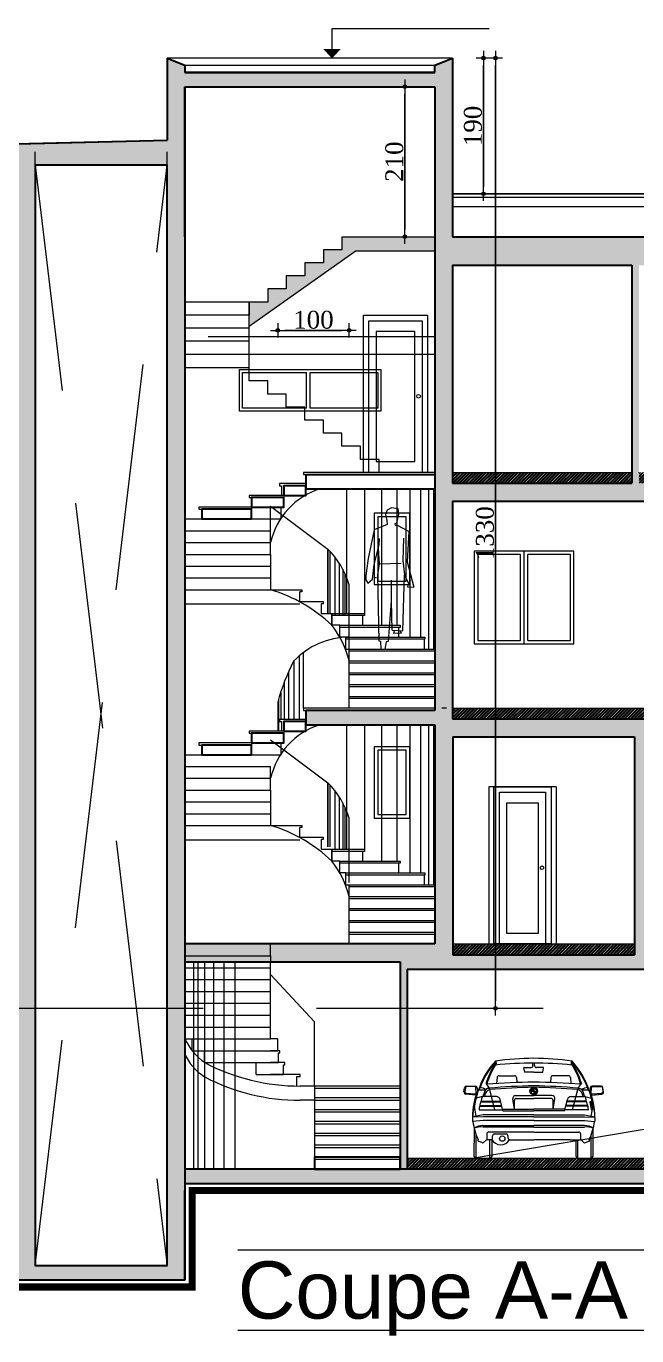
# Model space of a CAD drawing. Header units: metres. Extents: x 0 to 4415, y 1197 to 2590.
# Drawn here: x 1908.19 to 1916.74, y 1197.6 to 1215.93 of the extents above; entities that cross this region are included whole.
import ezdxf

# ---------------------------------------------------------------- set-up
doc = ezdxf.new("R2010")
doc.units = ezdxf.units.M
doc.linetypes.add('CACHE2', pattern=[4.7625, 3.175, -1.5875])
doc.linetypes.add('CONTINU', pattern=[0])
doc.layers.get('DEFPOINTS').update_dxf_attribs({"lineweight": 5})
for name, color, linetype, lineweight in [('00-cot-ext 2', 7, 'Continuous', 13), ('00-cote', 7, 'CONTINU', 20), ('00-Menuiserie', 152, 'CONTINU', 5), ('00-MUR', 7, 'Continuous', 30), ('00-Niveau', 2, 'Continuous', 9), ('AMENAGEMENT', 7, 'Continuous', 5), ('caché', 20, 'CACHE2', 13), ('façade 03', 33, 'Continuous', 25), ('gris', 251, 'Continuous', 9), ('TEXTE', 7, 'Continuous', 9), ('vue', 7, 'Continuous', 5)]:
    doc.layers.add(name, color=color, linetype=linetype, lineweight=lineweight)
doc.styles.add('Code', font='arial.ttf')
doc.styles.add('WALIDcotat', font='times.ttf')
doc.dimstyles.new('walid 100', dxfattribs={"dimscale": 0, "dimtxt": 0.25, "dimasz": 0.1, "dimexe": 1.25, "dimexo": 0.625, "dimgap": 0.02, "dimtad": 1, "dimdec": 0, "dimlfac": 100, "dimrnd": 5, "dimtxsty": 'WALIDcotat', "dimblk": 'COTE', "dimcen": 2.5, "dimse1": 1, "dimse2": 1, "dimclrd": 256, "dimclrt": 256, "dimadec": 0, "dimazin": 0, "dimtfac": 1, "dimtdec": 0, "dimtix": 1, "dimtmove": 2, "dimatfit": 3, "dimldrblk": 'COTE', "dimfxl": 1.25, "dimarcsym": 0})

# ---------------------------------------------------------------- blocks, each defined once
blk = doc.blocks.new('C3A9VA8A')
at = {"color": 0, "linetype": 'ByBlock'}
for p, q in [((-0.9, 130.3), (-0.8, 134.1)), ((1.7, 130.3), (1.7, 134.1)), ((-50.8, 113.7), (-51.6, 105.4)), ((-48.2, 116.3), (-26.4, 116.3)), ((-23.7, 113.7), (-23.1, 106.7)), ((-12.2, 121.3), (-13.4, 127.3)), ((-13.1, 127.7), (-3.5, 127.7)), ((0.4, 121.1), (-11.9, 121.1)), ((0.4, 121.1), (12.7, 121.1)), ((13.9, 127.7), (4.4, 127.7)), ((13.1, 121.3), (14.2, 127.3)), ((24.6, 113.7), (23.9, 106.7)), ((49.1, 116.3), (27.2, 116.3)), ((51.7, 113.7), (52.5, 105.4)), ((-97.3, 93.6), (-96.6, 99.6)), ((-93.9, 101.9), (-81.4, 101.9)), ((-78.7, 99.4), (-78.3, 94)), ((-78.3, 93.4), (-78.3, 94)), ((-54.1, 68.4), (-61.2, 97.1)), ((-51.8, 100.4), (-51.8, 100.4)), ((0.4, 94.8), (-4.9, 94.8)), ((-3.6, 94.8), (4.5, 94.8)), ((0.4, 98.8), (0.4, 90.8)), ((52.7, 100.4), (52.7, 100.4)), ((54.9, 68.4), (62.1, 97.1)), ((79.1, 93.4), (79.2, 94)), ((79.6, 99.4), (79.2, 94)), ((94.8, 101.9), (82.2, 101.9)), ((98.1, 93.6), (97.4, 99.6)), ((-80.1, 89.1), (-94.9, 90.6)), ((-85.7, 89.6), (-94.9, 90.6)), ((-80, 59.9), (-82.7, 73.7)), ((-71.3, 87.1), (-80.4, 84.8)), ((-74.9, 73.7), (-44.3, 73.7)), ((-74.4, 74.5), (-44.5, 74.5)), ((-73.3, 79.9), (-45.9, 79.9)), ((-72.5, 80.7), (-46.1, 80.7)), ((-51.9, 87.1), (-71.3, 87.1)), ((-58.7, 87.1), (-68.9, 87.1)), ((-42.7, 67), (-46.7, 83.1)), ((-26.6, 69.7), (-29, 83.8)), ((-26.6, 69.7), (-26.6, 81.8)), ((-25, 88.5), (0.4, 88.5)), ((-24, 84.5), (0.4, 84.5)), ((25.9, 88.5), (0.4, 88.5)), ((24.8, 84.5), (0.4, 84.5)), ((27.5, 69.7), (29.8, 83.8)), ((27.5, 69.7), (27.5, 81.8)), ((43.5, 67), (47.5, 83.1)), ((75.8, 73.7), (45.2, 73.7)), ((75.2, 74.5), (45.4, 74.5)), ((74.2, 79.9), (46.8, 79.9)), ((73.3, 80.7), (47, 80.7)), ((52.7, 87.1), (72.2, 87.1)), ((59.6, 87.1), (69.8, 87.1)), ((72.2, 87.1), (81.3, 84.8)), ((78.9, 79.3), (81, 69.4)), ((80.4, 79.9), (79.4, 79.9)), ((80.9, 79.5), (82.9, 69.8)), ((81, 89.1), (95.8, 90.6)), ((82.8, 70.1), (83.5, 73.7)), ((86.5, 89.6), (95.8, 90.6)), ((-85.3, 58), (-85.3, 52.9)), ((-70.6, 61.7), (-85.1, 59)), ((-70.6, 59), (-84.8, 58.5)), ((-75.4, 68.4), (-43, 68.4)), ((0.4, 61.7), (-70.6, 61.7)), ((0.4, 59), (-70.6, 59)), ((-42.7, 69.7), (0.4, 69.7)), ((-42.7, 67), (0.4, 67)), ((43.5, 69.7), (0.4, 69.7)), ((43.5, 67), (0.4, 67)), ((0.4, 61.7), (71.5, 61.7)), ((0.4, 59), (71.5, 59)), ((76.3, 68.4), (43.9, 68.4)), ((71.5, 61.7), (86, 59)), ((71.5, 59), (85.7, 58.5)), ((80.9, 59.9), (82.7, 69.3)), ((82.5, 69.2), (81.5, 69)), ((86.2, 58), (86.2, 52.9)), ((-70.6, 53.6), (-84.7, 52.4)), ((-82.8, 3.5), (-82.7, 41.7)), ((0.4, 53.6), (-70.6, 53.6)), ((-70.6, 46.7), (0.4, 46.7)), ((0.4, 44.2), (-70.6, 44.2)), ((0.4, 37.5), (-62.6, 37.5)), ((0.4, 53.6), (71.5, 53.6)), ((71.5, 46.7), (0.4, 46.7)), ((0.4, 44.2), (71.5, 44.2)), ((0.4, 37.5), (63.4, 37.5)), ((71.5, 53.6), (85.6, 52.4)), ((83.6, 3.5), (83.5, 41.7)), ((-80, 0), (-80, 33.1)), ((-77.6, 25.5), (-77.4, 26.5)), ((-71.3, 22.4), (-76.9, 24.5)), ((-65.8, 26.5), (-70, 22.7)), ((-65.3, 34.9), (-65.3, 26.8)), ((-59.9, 26.8), (-64.6, 26.8)), ((-61.2, 0), (-61.2, 26.8)), ((-58.4, 26.8), (-58.4, 3.5)), ((-57.2, 29.5), (-57.2, 32.2)), ((-54.5, 34.9), (-38.4, 34.9)), ((-35.8, 32.2), (-35.8, 29.5)), ((-33.1, 26.8), (0.4, 26.8)), ((51.4, 26.8), (0.4, 26.8)), ((51.4, 26.8), (65.5, 26.8)), ((59.2, 26.8), (59.2, 3.5)), ((62.1, 0), (62.1, 26.8)), ((66.1, 34.9), (66.1, 26.8)), ((66.7, 26.5), (70.8, 22.7)), ((72.2, 22.4), (77.8, 24.5)), ((78.5, 25.5), (78.3, 26.5)), ((80.9, 0), (80.9, 33.1)), ((-80, 0), (-82.8, 3.5)), ((-61.2, 0), (-80, 0)), ((-58.4, 3.5), (-61.2, 0)), ((59.2, 3.5), (62.1, 0)), ((62.1, 0), (80.9, 0)), ((80.9, 0), (83.6, 3.5))]:
    blk.add_line(p, q, dxfattribs=at)
for points in [[(-95.4, 99.5), (-95.9, 93.8, 0.409031), (-94.3, 92), (-81.9, 90.8, 0.464641), (-80, 92.7), (-80.6, 99.5, 0.391544), (-82.3, 101.1), (-93.7, 101.1, 0.392901)], [(83.3, 101.2), (94.7, 101.2, -0.392901), (96.7, 99.3), (97.1, 93.6, -0.409031), (95.3, 91.5), (82.9, 90.3, -0.464641), (80.7, 92.5), (81.3, 99.3, -0.391544)]]:
    blk.add_lwpolyline(points, format="xyb", close=True, dxfattribs=at)
for points in [[(-61.9, 99, -0.00873), (-62.6, 98.8, -0.014746), (-63, 98.7, -0.012823), (-63.8, 98.6, 0.02167), (-64.3, 98.5, 0.052696), (-64.9, 98.3, 0.048277), (-65.6, 97.9, 0.02147), (-66, 97.6, 0.04373), (-66.2, 97.4, 0.008446), (-66.4, 97, 0.005507), (-66.8, 96.4, 0.003966), (-67.5, 95.6, 0.035499), (-67.5, 95.5, 0.000025), (-67.7, 95.1, -0.000004), (-67.8, 94.8, -0.000008), (-68.2, 94.1, 0.000077), (-68.6, 93.3, 0.027646), (-68.7, 93.1, 0.004122), (-69.1, 91.9, 0.000556), (-69.3, 91.5, -0.000135), (-69.8, 90.1, -0.002465), (-70.2, 89, -0.001569), (-70.8, 87.1)], [(62.8, 99, 0.00873), (63.4, 98.8, 0.014746), (63.8, 98.7, 0.012823), (64.6, 98.6, -0.02167), (65.1, 98.5, -0.052696), (65.8, 98.3, -0.048277), (66.4, 97.9, -0.02147), (66.8, 97.6, -0.04373), (67, 97.4, -0.008446), (67.3, 97, -0.005507), (67.7, 96.4, -0.003966), (68.3, 95.6, -0.035499), (68.4, 95.5, -0.000025), (68.6, 95.1, 0.000004), (68.7, 94.8, 0.000008), (69.1, 94.1, -0.000077), (69.5, 93.3, -0.027646), (69.6, 93.1, -0.004122), (70, 91.9, -0.000556), (70.1, 91.5, 0.000135), (70.6, 90.1, 0.002465), (71, 89, 0.001569), (71.7, 87.1)]]:
    blk.add_lwpolyline(points, format="xyb", dxfattribs=at)
for centre, radius in [((0.4, 94.8), 5.36), ((0.4, 94.8), 4.02), ((-43.6, 28.3), 3.72)]:
    blk.add_circle(centre, radius, dxfattribs=at)
for centre, radius, start, end in [((28.1, 61.3), 110.9, 137.1412, 161.9277), ((26.3, 61.6), 108.2, 136.6264, 161.544), ((23, 81), 92.6, 146.3324, 164.4921), ((23, 81), 91.3, 146.5069, 165.0376), ((-55.1, 134.1), 1.96, 299.2504, 59.2347), ((7.1, -307.8), 448.6, 90.8531, 97.7252), ((-55.1, 134.1), 3.3, 305.5727, 54.4273), ((-1, -375.3), 509.3, 89.8412, 95.8836), ((-3.5, 130.3), 2.65, 270, 359.3404), ((-6.2, -307.8), 448.6, 82.2748, 89.1469), ((1.8, -375.3), 509.3, 84.1164, 90.1588), ((4.4, 130.3), 2.65, 180.6596, 270), ((56, 134.1), 3.3, 125.5727, 234.4273), ((-25.4, 61.6), 108.2, 18.456, 43.3736), ((56, 134.1), 1.96, 120.7653, 240.7496), ((-27.2, 61.3), 110.9, 18.0723, 42.8588), ((-22.1, 81), 91.3, 14.9624, 33.4931), ((-22.1, 81), 92.6, 15.5079, 33.6676), ((-48.2, 113.7), 2.65, 90, 180), ((-26.4, 113.7), 2.65, 0, 90), ((-13.1, 127.4), 0.331, 90, 191.3099), ((-11.9, 121.4), 0.331, 191.3099, 270), ((12.7, 121.4), 0.331, 270, 348.6901), ((13.9, 127.4), 0.331, 348.6901, 90), ((27.2, 113.7), 2.65, 90, 180), ((49.1, 113.7), 2.65, 0, 90), ((-94.6, 93.3), 2.65, 173.13, 263.9351), ((-93.9, 99.2), 2.65, 90, 173.13), ((-5.2, 61.3), 80, 154.4777, 181.9865), ((64.2, 49.5), 148.9, 161.9351, 170.651), ((-81.4, 99.2), 2.65, 4.3829, 90), ((-75.7, 96.3), 3.48, 222.1998, 224.9403), ((-69.7, 49.6), 46.7, 86.6201, 99.3267), ((-76.9, 81.5), 18.3, 55.9264, 83.9742), ((-57.1, 86.3), 11.5, 110.8643, 175.795), ((-82, 90.7), 21.7, 16.9146, 43.7219), ((15.1, -1057.2), 1164.5, 90.7198, 93.9548), ((18.6, -875.9), 978.2, 91.068, 94.7199), ((18.4, -875.9), 976.2, 91.0524, 94.6764), ((-14.2, -1057.2), 1164.5, 86.0452, 89.2802), ((-17.5, -875.9), 976.2, 85.3236, 88.9476), ((-17.7, -875.9), 978.2, 85.2801, 88.932), ((82.9, 90.7), 21.7, 136.2781, 163.0854), ((58, 86.3), 11.5, 4.205, 69.1357), ((77.8, 81.5), 18.3, 96.0258, 124.0736), ((70.6, 49.6), 46.7, 80.6733, 93.3799), ((6, 61.3), 80, 358.0135, 25.5223), ((-63.4, 49.5), 148.9, 9.349, 18.0649), ((76.6, 96.3), 3.48, 315.0597, 317.8002), ((82.2, 99.2), 2.65, 90, 175.6171), ((94.8, 99.2), 2.65, 6.87, 90), ((95.5, 93.3), 2.65, 276.0649, 6.87), ((-42.3, 59.6), 42.8, 160.6715, 180.779), ((-74.9, 72.9), 0.804, 90, 169.5331), ((-26.7, 64), 49.8, 162.0941, 166.6506), ((-74.4, 75.3), 0.804, 166.6506, 270), ((-73.3, 79.1), 0.804, 90, 162.0941), ((-72.5, 81.5), 0.804, 159.1038, 270), ((-29.9, 73.9), 44, 163.1622, 169.7339), ((-71.3, 86.3), 0.804, 90, 152.9274), ((-51.9, 81.8), 5.36, 14.0362, 90), ((-25, 84.5), 4.02, 90, 189.3295), ((-24, 81.8), 2.68, 90, 180), ((24.8, 81.8), 2.68, 0, 90), ((25.9, 84.5), 4.02, 350.6705, 90), ((52.7, 81.8), 5.36, 90, 165.9638), ((72.2, 86.3), 0.804, 27.0726, 90), ((30.8, 73.9), 44, 10.2661, 16.8378), ((73.3, 81.5), 0.804, 270, 20.8962), ((74.2, 79.1), 0.804, 17.9059, 90), ((27.5, 64), 49.8, 13.3494, 17.9059), ((75.2, 75.3), 0.804, 270, 13.3494), ((75.8, 72.9), 0.804, 10.4669, 90), ((79.4, 79.4), 0.5, 90, 191.8096), ((80.4, 79.4), 0.5, 11.8096, 90), ((43.2, 59.6), 42.8, 359.221, 19.3285), ((-84.8, 58), 0.536, 91.9522, 180), ((-26.7, 64), 49.8, 169.5331, 173.967), ((-75.4, 69.2), 0.804, 173.967, 270), ((76.3, 69.2), 0.804, 270, 6.033), ((27.5, 64), 49.8, 6.033, 10.4669), ((81.4, 69.5), 0.5, 191.8096, 281.8096), ((82.4, 69.7), 0.5, 281.8096, 11.8096), ((85.7, 58), 0.536, 360, 88.0478), ((-84.8, 52.9), 0.536, 180, 275.0684), ((-5.2, 61.3), 80, 186.3788, 205.3142), ((-71.3, 26.8), 19.8, 88.1539, 126.9581), ((-74.5, 23.7), 20.9, 79.1733, 113.7779), ((-62.6, 34.9), 2.68, 90, 180), ((63.4, 34.9), 2.68, 0, 90), ((72.1, 26.8), 19.8, 53.0419, 91.8461), ((75.4, 23.7), 20.9, 66.2221, 100.8267), ((6, 61.3), 80, 334.6858, 353.6212), ((85.7, 52.9), 0.536, 264.9316, 360), ((-76.9, 25.3), 0.804, 165.5281, 266.2332), ((-78.2, 26.7), 0.804, 345.5281, 25.3142), ((-71.2, 25.1), 2.68, 266.2332, 296.5651), ((-64.6, 24.1), 2.68, 90, 116.5651), ((-59.9, 29.5), 2.68, 270, 0), ((-45.9, 34), 14.3, 208.3754, 329.9787), ((-54.5, 32.2), 2.68, 90, 180), ((-38.4, 32.2), 2.68, 0, 90), ((-33.1, 29.5), 2.68, 180, 270), ((65.5, 24.1), 2.68, 63.4349, 90), ((72, 25.1), 2.68, 243.4349, 273.7668), ((77.7, 25.3), 0.804, 273.7668, 14.4719), ((79, 26.7), 0.804, 154.6858, 194.4719)]:
    blk.add_arc(centre, radius, start, end, dxfattribs=at)
for points in [[(-3.6, 94.8), (0.4, 94.8), (0.4, 98.8)], [(0.4, 94.8), (4.5, 94.8), (0.4, 90.8)]]:
    blk.add_solid(points, dxfattribs=at)
blk = doc.blocks.new('*U112')
blk.add_lwpolyline([(76.2, 0), (0, 0), (0, 2200), (900, 2200), (900, 0), (823.8, 0)])
for points in [[(823.8, 0), (76.2, 0), (76.2, 2123.8), (823.8, 2123.8)], [(177.8, 152.4), (722.2, 152.4), (722.2, 1971.4), (177.8, 1971.4)]]:
    blk.add_lwpolyline(points, close=True)
blk.add_circle((773, 1066.8), 25.4)
blk = doc.blocks.new('*U113')
blk.add_lwpolyline([(76.2, 0), (0, 0), (0, 2200), (800, 2200), (800, 0), (723.8, 0)])
for points in [[(723.8, 0), (76.2, 0), (76.2, 2123.8), (723.8, 2123.8)], [(177.8, 152.4), (622.2, 152.4), (622.2, 1971.4), (177.8, 1971.4)]]:
    blk.add_lwpolyline(points, close=True)
blk.add_circle((673, 1066.8), 25.4)
blk = doc.blocks.new('COTE')
at = {"ltscale": 0.05}
h = blk.add_hatch(color=256, dxfattribs=at)
edge = h.paths.add_edge_path()
edge.add_arc((0, 0), 0.25, 0, 360)
for p, q in [((1, 0), (-1, 0)), ((0, -1), (0, 1))]:
    blk.add_line(p, q)
blk.add_circle((0, 0), 0.25)
blk = doc.blocks.new('*D106')
at = {"layer": 'DEFPOINTS', "color": 0, "transparency": 16777216}
for p in [(1911.712, 1324.102), (1912.712, 1211.677), (1912.712, 1211.677)]:
    blk.add_point(p, dxfattribs=at)
at = {"layer": 'vue', "lineweight": -2, "transparency": 16777216}
blk.add_line((1911.812, 1211.677), (1912.612, 1211.677), dxfattribs=at)
at = {"layer": 'vue', "lineweight": -2, "transparency": 16777216, "xscale": 0.1, "yscale": 0.1, "zscale": 0.1, "rotation": 180}
blk.add_blockref('COTE', (1911.712, 1211.677), dxfattribs=at)
at = {"layer": 'vue', "lineweight": -2, "transparency": 16777216, "xscale": 0.1, "yscale": 0.1, "zscale": 0.1}
blk.add_blockref('COTE', (1912.712, 1211.677), dxfattribs=at)
at = {"layer": 'vue', "transparency": 16777216, "insert": (1912.212, 1211.824), "char_height": 0.25, "attachment_point": 5, "style": 'WALIDcotat'}
blk.add_mtext('100', dxfattribs=at)
blk = doc.blocks.new('HOMME-1')
at = {"color": 7, "linetype": 'Continuous'}
for p, q in [((-65, 1861), (-91, 1799)), ((-5, 1895), (-65, 1861)), ((90, 1879), (-5, 1895)), ((99, 1807), (90, 1879)), ((-67, 1660), (-249, 1584)), ((-91, 1799), (-72, 1718)), ((-72, 1718), (-67, 1660)), ((46, 1673), (70, 1684)), ((51, 1649), (46, 1673)), ((70, 1684), (99, 1807)), ((-249, 1584), (-333, 1187)), ((80, 1648), (51, 1649)), ((236, 1564), (80, 1648)), ((163, 1470), (151, 1155)), ((236, 1564), (215, 1136)), ((-248, 1099), (-180, 1374)), ((-192, 1326), (-176, 1112)), ((-180, 1374), (-175, 1464)), ((-333, 1187), (-364, 949)), ((-176, 1112), (-202, 956)), ((-176, 1112), (132, 1118)), ((151, 1155), (178, 954)), ((215, 1136), (309, 785)), ((-364, 949), (-366, 884)), ((-271, 897), (-248, 1099)), ((-251, 921), (-216, 921)), ((-202, 956), (-184, 32)), ((153, 172), (178, 954)), ((231, 844), (178, 950)), ((-366, 884), (-339, 840)), ((-339, 840), (-271, 897)), ((-7, 587), (-6, 880)), ((231, 844), (221, 789)), ((221, 789), (309, 785)), ((-49, 29), (-7, 587)), ((3, 181), (-7, 587)), ((-184, 32), (-158, 26)), ((-158, 26), (-156, -83)), ((-93, -82), (-77, 17)), ((-80, 24), (-49, 29)), ((-77, 17), (-80, 24)), ((3, 181), (94, 175)), ((29, 137), (35, 179)), ((128, 138), (29, 137)), ((94, 175), (153, 172)), ((118, 174), (128, 138)), ((-156, -83), (-93, -82))]:
    blk.add_line(p, q, dxfattribs=at)
blk = doc.blocks.new('*D597')
at = {"layer": '00-cote', "lineweight": -2, "ltscale": 0.1, "transparency": 16777216}
blk.add_line((1914.594, 1213.688), (1914.594, 1215.388), dxfattribs=at)
at = {"layer": 'DEFPOINTS', "color": 0, "ltscale": 0.1, "transparency": 16777216}
for p in [(1914.162, 1215.488), (1914.594, 1215.488), (1914.162, 1213.588)]:
    blk.add_point(p, dxfattribs=at)
at = {"layer": '00-cote', "lineweight": -2, "ltscale": 0.1, "transparency": 16777216, "xscale": 0.1, "yscale": 0.1, "zscale": 0.1}
for p, rotation in [((1914.594, 1215.488), 90), ((1914.594, 1213.588), 270)]:
    blk.add_blockref('COTE', p, dxfattribs=dict(at, rotation=rotation))
at = {"layer": '00-cote', "ltscale": 0.1, "transparency": 16777216, "insert": (1914.447, 1214.538), "char_height": 0.25, "attachment_point": 5, "rotation": 90, "style": 'WALIDcotat'}
blk.add_mtext('190', dxfattribs=at)
blk = doc.blocks.new('*D598')
at = {"layer": '00-cote', "lineweight": -2, "ltscale": 0.1, "transparency": 16777216}
blk.add_line((1913.493, 1213.088), (1913.493, 1214.988), dxfattribs=at)
at = {"layer": 'DEFPOINTS', "color": 0, "ltscale": 0.1, "transparency": 16777216}
for p in [(1913.493, 1215.088), (1913.912, 1215.088), (1913.912, 1212.988)]:
    blk.add_point(p, dxfattribs=at)
at = {"layer": '00-cote', "lineweight": -2, "ltscale": 0.1, "transparency": 16777216, "xscale": 0.1, "yscale": 0.1, "zscale": 0.1}
for p, rotation in [((1913.493, 1215.088), 90), ((1913.493, 1212.988), 270)]:
    blk.add_blockref('COTE', p, dxfattribs=dict(at, rotation=rotation))
at = {"layer": '00-cote', "ltscale": 0.1, "transparency": 16777216, "insert": (1913.346, 1214.038), "char_height": 0.25, "attachment_point": 5, "rotation": 90, "style": 'WALIDcotat'}
blk.add_mtext('210', dxfattribs=at)
blk = doc.blocks.new('*D600')
at = {"layer": '00-cote', "lineweight": -2, "ltscale": 0.1, "transparency": 16777216}
blk.add_line((1914.762, 1215.388), (1914.762, 1202.288), dxfattribs=at)
at = {"layer": 'DEFPOINTS', "color": 0, "ltscale": 0.1, "transparency": 16777216}
for p in [(1914.162, 1215.488), (1914.162, 1202.188), (1914.762, 1202.188)]:
    blk.add_point(p, dxfattribs=at)
at = {"layer": '00-cote', "lineweight": -2, "ltscale": 0.1, "transparency": 16777216, "xscale": 0.1, "yscale": 0.1, "zscale": 0.1}
for p, rotation in [((1914.762, 1215.488), 90), ((1914.762, 1202.188), 270)]:
    blk.add_blockref('COTE', p, dxfattribs=dict(at, rotation=rotation))
at = {"layer": '00-cote', "ltscale": 0.1, "transparency": 16777216, "insert": (1914.615, 1208.838), "char_height": 0.25, "attachment_point": 5, "rotation": 90, "style": 'WALIDcotat'}
blk.add_mtext('1330', dxfattribs=at)

msp = doc.modelspace()

# ---------------------------------------------------------------- hatches: boundary and pattern name
at = {"layer": 'façade 03', "lineweight": 5, "ltscale": 0.01}
h = msp.add_hatch(dxfattribs=at)
h.set_pattern_fill('STEEL', color=256, scale=0.01)
h.set_pattern_definition([(45, (0, 0), (-0.0224506403, 0.0224506403), []), (45, (0, 0.015875), (-0.0224506403, 0.0224506403), [])])
h.paths.add_polyline_path([(1926.112, 1200.088), (1919.914, 1200.088), (1919.914, 1199.938), (1926.112, 1199.938)])
h.paths.add_polyline_path([(1919.714, 1200.088), (1913.527, 1200.088), (1913.527, 1199.938), (1919.714, 1199.938)])
h.paths.add_polyline_path([(1920.262, 1203.088), (1916.962, 1203.088), (1916.962, 1202.938), (1920.262, 1202.938)])
h.paths.add_polyline_path([(1916.712, 1203.088), (1914.167, 1203.088), (1914.167, 1202.938), (1916.712, 1202.938)])
h.paths.add_polyline_path([(1926.165, 1206.358), (1925.265, 1206.358), (1925.265, 1206.388), (1914.162, 1206.388), (1914.162, 1206.238), (1926.165, 1206.238)])
h.paths.add_polyline_path([(1925.909, 1209.688), (1916.773, 1209.688), (1916.773, 1209.538), (1923.009, 1209.538), (1925.909, 1209.538)])
h.paths.add_polyline_path([(1916.673, 1209.688), (1914.162, 1209.688), (1914.162, 1209.538), (1916.673, 1209.538)])
h.paths.add_polyline_path([(1908.062, 1209.688), (1907.062, 1209.688), (1907.062, 1209.538), (1908.062, 1209.538)])
h.paths.add_polyline_path([(1906.912, 1209.688), (1904.932, 1209.688), (1904.932, 1209.538), (1906.912, 1209.538)])
h.paths.add_polyline_path([(1904.832, 1209.688), (1899.705, 1209.688), (1899.705, 1209.538), (1904.832, 1209.538)])
h.paths.add_polyline_path([(1899.355, 1209.658), (1897.51, 1209.658), (1897.51, 1209.538), (1899.355, 1209.538)])
h.paths.add_polyline_path([(1905.162, 1206.388), (1897.662, 1206.388), (1897.662, 1206.238), (1905.162, 1206.238)])
h.paths.add_polyline_path([(1908.062, 1206.388), (1905.262, 1206.388), (1905.262, 1206.238), (1908.062, 1206.238)])
h.paths.add_polyline_path([(1908.062, 1203.088), (1897.662, 1203.088), (1897.662, 1203.058), (1897.662, 1202.938), (1908.062, 1202.938)])
h.paths.add_polyline_path([(1897.662, 1203.058), (1896.112, 1203.058), (1896.112, 1202.988), (1896.112, 1202.938), (1897.662, 1202.938)])
h.paths.add_polyline_path([(1908.062, 1200.088), (1896.312, 1200.088), (1896.312, 1199.938), (1908.062, 1199.938)])
at = {"layer": 'gris'}
h = msp.add_hatch(color=256, dxfattribs=at)
h.dxf.hatch_style = 1
h.paths.add_polyline_path([(1910.162, 1215.488), (1910.162, 1215.388), (1910.162, 1202.188), (1910.412, 1202.188), (1910.412, 1215.388), (1910.253, 1215.452)])
h = msp.add_hatch(color=256, dxfattribs=at)
h.dxf.hatch_style = 1
h.paths.add_polyline_path([(1926.259, 1213.188), (1926.059, 1213.138), (1926.059, 1212.988), (1914.162, 1212.988), (1914.162, 1215.488), (1913.912, 1215.388), (1913.912, 1215.288), (1910.412, 1215.288), (1910.412, 1215.088), (1913.912, 1215.088), (1913.912, 1212.588), (1913.912, 1206.357), (1912.104, 1206.357), (1912.104, 1206.157), (1913.912, 1206.157), (1913.912, 1203.088), (1913.312, 1203.088), (1910.412, 1203.088), (1910.412, 1202.838), (1913.427, 1202.838), (1913.427, 1199.938), (1913.527, 1199.938), (1913.527, 1202.738), (1919.714, 1202.738), (1919.714, 1199.938), (1910.412, 1199.938), (1910.412, 1199.738), (1926.312, 1199.738), (1926.312, 1202.988), (1926.312, 1203.058), (1925.612, 1203.058), (1925.612, 1203.988), (1925.262, 1203.988), (1925.262, 1202.938), (1920.362, 1202.938), (1920.362, 1205.988), (1925.262, 1205.988), (1925.262, 1205.288), (1925.612, 1205.288), (1925.612, 1205.988), (1926.465, 1205.988), (1926.465, 1206.688), (1926.165, 1206.688), (1926.165, 1206.238), (1914.162, 1206.238), (1914.162, 1209.288), (1917.314, 1209.288), (1917.314, 1208.588), (1917.414, 1208.588), (1917.414, 1209.288), (1924.915, 1209.288), (1924.915, 1208.588), (1925.265, 1208.588), (1925.265, 1209.288), (1926.165, 1209.288), (1926.165, 1208.788), (1926.465, 1208.788), (1926.465, 1209.688), (1926.259, 1209.688), (1926.259, 1210.588), (1925.909, 1210.588), (1925.909, 1209.538), (1923.009, 1209.538), (1916.773, 1209.538), (1916.773, 1212.588), (1923.009, 1212.588), (1923.009, 1211.888), (1923.109, 1211.888), (1923.109, 1212.588), (1925.909, 1212.588), (1925.909, 1211.888), (1926.259, 1211.888)])
h.paths.add_polyline_path([(1920.262, 1205.988), (1920.262, 1202.938), (1916.962, 1202.938), (1916.962, 1205.988)], flags=16)
h.paths.add_polyline_path([(1916.673, 1212.588), (1916.673, 1209.538), (1914.162, 1209.538), (1914.162, 1212.588)], flags=16)
h.paths.add_polyline_path([(1926.112, 1202.738), (1926.112, 1199.938), (1919.914, 1199.938), (1919.914, 1202.738)], flags=16)
h.paths.add_polyline_path([(1916.712, 1205.988), (1916.712, 1202.938), (1914.167, 1202.938), (1914.167, 1205.988)], flags=16)
h = msp.add_hatch(color=256, dxfattribs=at)
h.dxf.hatch_style = 1
h.paths.add_polyline_path([(1908.312, 1213.988), (1908.312, 1214.288), (1908.062, 1214.288), (1908.062, 1212.988), (1898.955, 1212.988), (1898.955, 1213.438), (1898.955, 1213.588), (1898.805, 1213.588), (1898.805, 1213.438), (1898.855, 1213.438), (1898.855, 1212.988), (1898.805, 1212.988), (1898.805, 1212.588), (1899.355, 1212.588), (1899.355, 1211.888), (1899.705, 1211.888), (1899.705, 1212.588), (1904.832, 1212.588), (1904.832, 1209.538), (1899.705, 1209.538), (1899.705, 1209.688), (1899.355, 1209.688), (1899.355, 1209.538), (1897.51, 1209.538), (1897.51, 1209.988), (1897.31, 1209.988), (1897.31, 1208.588), (1897.662, 1208.588), (1897.662, 1209.288), (1901.06, 1209.288), (1901.06, 1208.588), (1901.16, 1208.588), (1901.16, 1209.288), (1905.162, 1209.288), (1905.162, 1206.238), (1897.662, 1206.238), (1897.662, 1207.288), (1897.31, 1207.288), (1897.31, 1205.288), (1897.662, 1205.288), (1897.662, 1205.988), (1901.06, 1205.988), (1901.06, 1205.288), (1901.16, 1205.288), (1901.16, 1205.988), (1904.564, 1205.988), (1904.564, 1205.288), (1904.664, 1205.288), (1904.664, 1205.988), (1908.062, 1205.988), (1908.062, 1202.938), (1897.66, 1202.938), (1897.312, 1202.938), (1896.112, 1202.938), (1896.112, 1199.738), (1908.062, 1199.738), (1908.062, 1199.938), (1896.312, 1199.938), (1896.312, 1202.738), (1901.512, 1202.738), (1901.512, 1202.238), (1901.812, 1202.238), (1901.812, 1202.751), (1908.062, 1202.751), (1908.062, 1198.388), (1909.237, 1198.388), (1909.237, 1198.588), (1908.312, 1198.588), (1908.312, 1200.088)])
h.paths.add_polyline_path([(1904.932, 1212.588), (1906.912, 1212.588), (1906.912, 1209.538), (1904.932, 1209.538)], flags=16)
h.paths.add_polyline_path([(1907.062, 1212.588), (1908.062, 1212.588), (1908.062, 1209.538), (1907.062, 1209.538)], flags=16)
h.paths.add_polyline_path([(1905.262, 1209.288), (1908.062, 1209.288), (1908.062, 1206.238), (1905.262, 1206.238)], flags=16)
h = msp.add_hatch(color=256, dxfattribs=at)
h.dxf.hatch_style = 1
h.paths.add_polyline_path([(1910.162, 1214.338), (1908.312, 1214.288), (1908.312, 1213.988), (1910.162, 1213.988)])
h = msp.add_hatch(color=256, dxfattribs=at)
h.dxf.hatch_style = 1
h.paths.add_polyline_path([(1913.912, 1212.988), (1912.612, 1212.988), (1912.612, 1212.805), (1912.352, 1212.805), (1912.352, 1212.622), (1912.092, 1212.622), (1912.092, 1212.439), (1911.832, 1212.439), (1911.832, 1212.256), (1911.572, 1212.256), (1911.572, 1212.073), (1911.312, 1212.073), (1911.312, 1211.732), (1911.59, 1211.928), (1912.812, 1212.788), (1913.912, 1212.788)])
h = msp.add_hatch(color=256, dxfattribs=at)
h.dxf.hatch_style = 1
h.paths.add_polyline_path([(1910.412, 1202.188), (1910.162, 1202.188), (1910.162, 1198.588), (1909.112, 1198.588), (1909.112, 1198.388), (1910.412, 1198.388), (1910.412, 1199.638)])

# ---------------------------------------------------------------- linework, layer by layer
msp.add_lwpolyline([(1908.062, 1212.988), (1908.031, 1214.287), (1910.162, 1214.338), (1910.162, 1215.488)])
at = {"layer": '00-cot-ext 2'}
for p, q in [((1908.312, 1213.988), (1908.312, 1214.176)), ((1910.162, 1213.988), (1910.162, 1214.176))]:
    msp.add_line(p, q, dxfattribs=at)
at = {"layer": '00-Menuiserie'}
for p, q in [((1915.114, 1207.338), (1915.114, 1208.538)), ((1915.164, 1207.288), (1915.164, 1208.588)), ((1915.214, 1207.338), (1915.214, 1208.538))]:
    msp.add_line(p, q, dxfattribs=at)
for points in [[(1913.562, 1209.118), (1913.062, 1209.118), (1913.062, 1208.118), (1913.562, 1208.118)], [(1913.512, 1209.068), (1913.112, 1209.068), (1913.112, 1208.168), (1913.512, 1208.168)], [(1915.862, 1208.588), (1914.466, 1208.588), (1914.466, 1207.288), (1915.862, 1207.288)], [(1913.562, 1205.849), (1913.062, 1205.849), (1913.062, 1204.849), (1913.562, 1204.849)], [(1913.512, 1205.799), (1913.112, 1205.799), (1913.112, 1204.899), (1913.512, 1204.899)]]:
    msp.add_lwpolyline(points, close=True, dxfattribs=at)
for points in [[(1915.114, 1208.538), (1914.516, 1208.538), (1914.516, 1207.338), (1915.114, 1207.338)], [(1915.214, 1207.338), (1915.812, 1207.338), (1915.812, 1208.538), (1915.214, 1208.538)]]:
    msp.add_lwpolyline(points, dxfattribs=at)
at = {"layer": '00-MUR'}
for p, q in [((1910.162, 1215.488), (1910.412, 1215.388)), ((1910.162, 1215.488), (1910.162, 1214.338)), ((1910.412, 1215.388), (1910.412, 1215.288)), ((1913.912, 1215.388), (1914.162, 1215.488)), ((1913.912, 1215.288), (1913.912, 1215.388)), ((1914.162, 1215.488), (1914.162, 1212.988)), ((1913.912, 1215.288), (1910.412, 1215.288)), ((1910.412, 1215.288), (1913.912, 1215.288)), ((1910.412, 1215.088), (1910.412, 1198.388)), ((1910.412, 1212.988), (1910.412, 1215.088)), ((1910.412, 1215.088), (1913.912, 1215.088)), ((1913.912, 1215.088), (1913.912, 1212.588)), ((1908.062, 1214.288), (1910.162, 1214.338)), ((1908.312, 1213.988), (1908.312, 1198.588)), ((1914.162, 1212.988), (1926.059, 1212.988)), ((1913.912, 1212.588), (1913.912, 1206.357)), ((1914.162, 1212.588), (1914.162, 1209.538)), ((1914.162, 1212.588), (1916.673, 1212.588)), ((1916.673, 1212.588), (1916.673, 1209.538)), ((1914.162, 1209.538), (1916.673, 1209.538)), ((1914.162, 1209.288), (1917.314, 1209.288)), ((1914.162, 1209.288), (1914.162, 1206.238)), ((1913.912, 1206.157), (1913.912, 1203.088)), ((1914.162, 1206.238), (1926.165, 1206.238)), ((1914.167, 1205.988), (1916.712, 1205.988)), ((1914.167, 1205.988), (1914.167, 1202.938)), ((1916.712, 1205.988), (1916.712, 1202.938)), ((1913.912, 1203.088), (1910.412, 1203.088)), ((1910.412, 1203.088), (1910.412, 1202.838)), ((1914.167, 1202.938), (1916.712, 1202.938)), ((1910.412, 1202.838), (1913.427, 1202.838)), ((1913.427, 1202.838), (1913.427, 1199.938)), ((1913.527, 1202.738), (1919.714, 1202.738)), ((1913.527, 1202.738), (1913.527, 1199.938)), ((1919.714, 1199.938), (1910.412, 1199.938))]:
    msp.add_line(p, q, dxfattribs=at)
for points in [[(1908.312, 1200.088), (1908.312, 1198.588), (1910.162, 1198.588), (1910.162, 1213.988), (1908.312, 1213.988)], [(1913.912, 1209.657), (1912.104, 1209.657), (1912.104, 1209.457), (1913.912, 1209.457)], [(1913.912, 1206.357), (1912.104, 1206.357), (1912.104, 1206.157), (1913.912, 1206.157)], [(1910.412, 1199.738), (1926.312, 1199.738), (1926.312, 1202.988), (1929.638, 1202.988), (1929.638, 1202.188), (1932.05, 1202.188)], [(1908.062, 1199.738), (1908.062, 1198.388), (1910.412, 1198.388)], [(1908.062, 1199.638), (1908.062, 1198.388), (1910.412, 1198.388), (1910.412, 1199.638)]]:
    msp.add_lwpolyline(points, dxfattribs=at)
for points in [[(1911.799, 1209.367), (1912.104, 1209.367), (1912.104, 1209.502), (1911.799, 1209.502)], [(1911.344, 1209.202), (1911.799, 1209.202), (1911.799, 1209.337), (1911.344, 1209.337)], [(1910.65, 1209.037), (1911.344, 1209.037), (1911.344, 1209.172), (1910.65, 1209.172)], [(1911.799, 1206.067), (1912.104, 1206.067), (1912.104, 1206.202), (1911.799, 1206.202)], [(1911.344, 1205.902), (1911.799, 1205.902), (1911.799, 1206.037), (1911.344, 1206.037)], [(1910.65, 1205.737), (1911.344, 1205.737), (1911.344, 1205.872), (1910.65, 1205.872)], [(1912.227, 1199.938), (1913.427, 1199.938), (1913.427, 1200.104), (1912.227, 1200.104)]]:
    msp.add_lwpolyline(points, close=True, dxfattribs=at)
at = {"layer": '00-MUR', "const_width": 0.1}
msp.add_lwpolyline([(1893.205, 1202.088), (1893.305, 1202.088), (1893.305, 1202.888), (1896.012, 1202.888), (1896.012, 1199.638), (1907.962, 1199.638), (1907.962, 1198.288), (1910.512, 1198.288), (1910.512, 1199.638), (1926.412, 1199.638), (1926.412, 1202.888), (1929.538, 1202.888), (1929.538, 1202.088), (1932.05, 1202.088)], dxfattribs=at)
at = {"layer": '00-Niveau'}
for p, q in [((1912.472, 1215.488), (1912.472, 1215.903)), ((1912.472, 1215.903), (1914.672, 1215.903))]:
    msp.add_line(p, q, dxfattribs=at)
msp.add_lwpolyline([(1912.472, 1215.615, 0.25, 0, 0), (1912.472, 1215.488, 0, 0, 0)], format="xyseb", dxfattribs=at)
at = {"layer": 'AMENAGEMENT'}
msp.add_line((1925.462, 1213.588), (1914.162, 1213.588), dxfattribs=at)
at = {"layer": 'caché', "linetype": 'CACHE2'}
for p, q in [((1908.312, 1198.588), (1910.162, 1213.988)), ((1908.312, 1213.988), (1910.162, 1198.588)), ((1913.912, 1211.588), (1910.412, 1211.588)), ((1913.912, 1211.338), (1910.412, 1211.338)), ((1911.612, 1202.922), (1911.612, 1202.839)), ((1912.227, 1202), (1911.612, 1202.66)), ((1893.205, 1202.188), (1929.638, 1202.188))]:
    msp.add_line(p, q, dxfattribs=at)
for points in [[(1910.412, 1202.922), (1911.612, 1202.922), (1911.612, 1203.088)], [(1914.436, 1200.088), (1925.613, 1201.988), (1929.638, 1202.388)], [(1912.227, 1201.1), (1912.227, 1202)]]:
    msp.add_lwpolyline(points, dxfattribs=at)
at = {"layer": 'façade 03', "lineweight": 5}
msp.add_line((1913.912, 1209.688), (1913.912, 1211.338), dxfattribs=at)
at = {"layer": 'gris'}
for p, q in [((1912.116, 1210.588), (1912.116, 1211.088)), ((1912.165, 1210.588), (1912.165, 1211.088)), ((1912.673, 1209.457), (1912.673, 1207.715)), ((1912.926, 1209.457), (1912.926, 1207.685)), ((1913.164, 1209.457), (1913.164, 1207.549)), ((1913.378, 1209.457), (1913.378, 1207.549)), ((1913.564, 1209.457), (1913.564, 1207.383)), ((1913.714, 1209.457), (1913.714, 1207.383)), ((1913.825, 1209.457), (1913.825, 1207.217)), ((1913.892, 1209.457), (1913.892, 1207.217)), ((1912.673, 1206.157), (1912.673, 1204.415)), ((1912.926, 1206.157), (1912.926, 1204.385)), ((1913.164, 1206.157), (1913.164, 1204.249)), ((1913.378, 1206.157), (1913.378, 1204.249)), ((1913.564, 1206.157), (1913.564, 1204.083)), ((1913.714, 1206.157), (1913.714, 1204.083)), ((1913.825, 1206.157), (1913.825, 1203.917)), ((1913.892, 1206.157), (1913.892, 1203.917)), ((1910.533, 1202.838), (1910.533, 1199.938)), ((1910.593, 1202.838), (1910.593, 1199.938)), ((1910.688, 1202.838), (1910.688, 1199.938)), ((1910.812, 1202.838), (1910.812, 1199.938)), ((1910.957, 1202.838), (1910.957, 1199.938)), ((1911.112, 1202.838), (1911.112, 1199.938))]:
    msp.add_line(p, q, dxfattribs=at)
msp.add_lwpolyline([(1911.176, 1211.128), (1913.156, 1211.128), (1913.156, 1210.548), (1911.176, 1210.548)], close=True, dxfattribs=at)
for points in [[(1912.116, 1210.588), (1911.216, 1210.588), (1911.216, 1211.088), (1912.116, 1211.088)], [(1912.166, 1211.088), (1913.116, 1211.088), (1913.116, 1210.588), (1912.166, 1210.588)]]:
    msp.add_lwpolyline(points, dxfattribs=at)
at = {"layer": 'vue'}
for p, q in [((1914.162, 1215.488), (1910.162, 1215.488)), ((1910.412, 1215.388), (1913.912, 1215.388)), ((1913.912, 1215.388), (1914.162, 1215.488)), ((1914.162, 1213.588), (1925.462, 1213.588)), ((1925.262, 1213.538), (1914.162, 1213.538)), ((1914.162, 1213.413), (1925.262, 1213.413)), ((1912.612, 1212.988), (1913.912, 1212.988)), ((1913.912, 1212.988), (1913.912, 1212.788)), ((1912.812, 1212.788), (1911.312, 1211.732)), ((1912.812, 1212.788), (1913.912, 1212.788)), ((1911.312, 1212.073), (1910.412, 1212.073)), ((1911.312, 1212.073), (1911.312, 1211.89)), ((1911.312, 1211.152), (1911.312, 1212.073)), ((1911.312, 1211.89), (1910.412, 1211.89)), ((1911.312, 1211.707), (1910.412, 1211.707)), ((1911.312, 1211.524), (1910.412, 1211.524)), ((1911.312, 1211.341), (1910.412, 1211.341)), ((1912.074, 1209.688), (1912.074, 1209.658)), ((1912.074, 1209.658), (1912.104, 1209.658)), ((1913.912, 1209.688), (1912.096, 1209.688)), ((1914.162, 1209.688), (1916.673, 1209.688)), ((1911.736, 1209.532), (1911.736, 1209.502)), ((1911.736, 1209.502), (1911.766, 1209.502)), ((1911.766, 1209.502), (1911.766, 1209.367)), ((1911.312, 1209.367), (1911.312, 1209.337)), ((1911.848, 1209.367), (1911.312, 1209.367)), ((1911.312, 1209.337), (1911.344, 1209.337)), ((1911.344, 1209.337), (1911.344, 1209.202)), ((1910.608, 1209.202), (1910.608, 1209.172)), ((1910.608, 1209.172), (1910.65, 1209.172)), ((1910.65, 1209.172), (1910.65, 1209.037)), ((1911.612, 1208.615), (1911.612, 1209.215)), ((1911.612, 1209.215), (1912.412, 1208.615)), ((1911.612, 1208.542), (1911.612, 1208.872)), ((1910.412, 1208.707), (1911.612, 1208.707)), ((1912.412, 1208.615), (1912.412, 1207.715)), ((1912.412, 1207.715), (1912.412, 1208.615)), ((1912.44, 1208.587), (1912.44, 1207.715)), ((1912.512, 1208.502), (1912.512, 1207.685)), ((1912.574, 1208.415), (1912.574, 1207.685)), ((1912.622, 1208.334), (1912.622, 1207.685)), ((1912.652, 1208.274), (1912.652, 1207.685)), ((1910.412, 1208.047), (1912.05, 1208.047)), ((1910.412, 1208.047), (1910.412, 1207.847)), ((1912.02, 1207.881), (1912.02, 1208.017)), ((1912.05, 1208.017), (1912.02, 1208.017)), ((1912.05, 1208.047), (1912.05, 1208.017)), ((1912.712, 1207.217), (1912.712, 1208.117)), ((1912.712, 1207.217), (1912.712, 1208.117)), ((1910.412, 1207.847), (1912.02, 1207.847)), ((1912.47, 1207.715), (1912.47, 1207.549)), ((1912.899, 1207.685), (1912.899, 1207.549)), ((1912.581, 1207.549), (1912.47, 1207.549)), ((1913.403, 1207.519), (1913.403, 1207.383)), ((1912.666, 1207.383), (1912.581, 1207.383)), ((1913.771, 1207.353), (1913.761, 1207.353)), ((1913.761, 1207.353), (1913.761, 1207.217)), ((1912.012, 1207.12), (1912.012, 1206.232)), ((1912.074, 1206.388), (1912.074, 1207.17)), ((1912.666, 1207.217), (1913.771, 1207.217)), ((1911.862, 1206.894), (1911.862, 1206.232)), ((1911.935, 1207.045), (1911.935, 1206.232)), ((1911.8, 1206.742), (1911.8, 1206.232)), ((1911.753, 1206.607), (1911.753, 1206.232)), ((1911.712, 1206.472), (1911.712, 1206.067)), ((1911.723, 1206.509), (1911.723, 1206.067)), ((1912.074, 1206.388), (1912.074, 1206.358)), ((1912.074, 1206.358), (1912.104, 1206.358)), ((1913.912, 1206.388), (1912.096, 1206.388)), ((1914.162, 1206.388), (1925.265, 1206.388)), ((1911.736, 1206.232), (1911.736, 1206.202)), ((1911.736, 1206.202), (1911.766, 1206.202)), ((1911.766, 1206.202), (1911.766, 1206.067)), ((1911.312, 1206.067), (1911.312, 1206.037)), ((1911.848, 1206.067), (1911.312, 1206.067)), ((1911.312, 1206.037), (1911.344, 1206.037)), ((1911.344, 1206.037), (1911.344, 1205.902)), ((1916.712, 1205.988), (1915.612, 1205.988)), ((1910.608, 1205.902), (1910.608, 1205.872)), ((1910.608, 1205.872), (1910.65, 1205.872)), ((1910.65, 1205.872), (1910.65, 1205.737)), ((1911.612, 1205.946), (1912.412, 1205.346)), ((1911.612, 1205.242), (1911.612, 1205.572)), ((1910.412, 1205.407), (1911.612, 1205.407)), ((1912.412, 1205.346), (1912.412, 1204.446)), ((1912.412, 1204.446), (1912.412, 1205.346)), ((1912.44, 1205.318), (1912.44, 1204.446)), ((1915.612, 1205.288), (1914.67, 1205.288)), ((1914.67, 1205.288), (1914.67, 1203.088)), ((1915.612, 1205.288), (1915.612, 1203.088)), ((1912.512, 1205.233), (1912.512, 1204.416)), ((1912.574, 1205.146), (1912.574, 1204.416)), ((1912.622, 1205.065), (1912.622, 1204.416)), ((1912.652, 1205.005), (1912.652, 1204.416)), ((1910.412, 1204.747), (1912.05, 1204.747)), ((1910.412, 1204.747), (1910.412, 1204.547)), ((1912.02, 1204.581), (1912.02, 1204.717)), ((1912.05, 1204.717), (1912.02, 1204.717)), ((1912.05, 1204.747), (1912.05, 1204.717)), ((1912.712, 1203.948), (1912.712, 1204.848)), ((1910.412, 1204.547), (1912.02, 1204.547)), ((1912.47, 1204.415), (1912.47, 1204.249)), ((1912.899, 1204.385), (1912.899, 1204.249)), ((1912.581, 1204.249), (1912.47, 1204.249)), ((1913.403, 1204.219), (1913.403, 1204.083)), ((1912.666, 1204.083), (1912.581, 1204.083)), ((1913.771, 1204.053), (1913.761, 1204.053)), ((1913.761, 1204.053), (1913.761, 1203.917)), ((1912.666, 1203.917), (1913.771, 1203.917)), ((1913.912, 1203.088), (1913.312, 1203.088)), ((1914.167, 1203.088), (1916.712, 1203.088)), ((1911.612, 1201.76), (1911.612, 1202.66)), ((1910.512, 1201.594), (1910.512, 1201.76)), ((1911.712, 1201.76), (1911.612, 1201.76)), ((1910.688, 1201.428), (1910.688, 1201.594)), ((1911.408, 1201.262), (1911.408, 1201.428)), ((1912.027, 1201.262), (1911.612, 1201.262)), ((1912.227, 1201.1), (1912.027, 1201.1)), ((1912.227, 1201.07), (1912.227, 1200.934)), ((1912.227, 1200.9), (1912.027, 1200.9)), ((1912.227, 1200.904), (1912.227, 1200.768)), ((1912.227, 1200.738), (1912.227, 1200.602)), ((1912.227, 1200.572), (1912.227, 1200.436)), ((1912.227, 1200.406), (1912.227, 1200.27)), ((1912.227, 1200.24), (1912.227, 1200.104)), ((1912.227, 1200.074), (1912.227, 1199.938)), ((1913.527, 1200.088), (1919.714, 1200.088))]:
    msp.add_line(p, q, dxfattribs=at)
for points in [[(1912.612, 1212.988), (1912.612, 1212.805), (1912.352, 1212.805), (1912.352, 1212.622), (1912.092, 1212.622)], [(1912.092, 1212.622), (1912.092, 1212.439), (1911.832, 1212.439), (1911.832, 1212.256), (1911.572, 1212.256)], [(1911.572, 1212.256), (1911.572, 1212.073), (1911.312, 1212.073), (1911.312, 1211.89), (1910.412, 1211.89)], [(1911.572, 1210.786), (1911.572, 1210.969), (1911.312, 1210.969), (1911.312, 1211.152), (1910.412, 1211.152)], [(1912.092, 1210.42), (1912.092, 1210.603), (1911.832, 1210.603), (1911.832, 1210.786), (1911.572, 1210.786)], [(1912.612, 1210.054), (1912.612, 1210.237), (1912.352, 1210.237), (1912.352, 1210.42), (1912.092, 1210.42)], [(1913.132, 1209.688), (1913.132, 1209.871), (1912.872, 1209.871), (1912.872, 1210.054), (1912.612, 1210.054)], [(1913.912, 1209.688), (1912.074, 1209.688), (1912.074, 1209.658)], [(1912.104, 1209.532), (1911.736, 1209.532), (1911.736, 1209.502)], [(1911.344, 1209.202), (1910.608, 1209.202), (1910.608, 1209.172)], [(1910.412, 1209.037), (1911.612, 1209.037), (1911.612, 1209.037)], [(1910.412, 1208.872), (1911.612, 1208.872), (1911.612, 1208.872)], [(1910.412, 1208.542), (1911.612, 1208.542), (1911.612, 1208.377)], [(1910.412, 1208.377), (1911.612, 1208.377), (1911.612, 1208.212)], [(1910.412, 1208.212), (1911.612, 1208.212), (1911.612, 1208.047)], [(1912.02, 1207.881), (1912.02, 1207.881), (1912.35, 1207.881), (1912.35, 1207.851), (1912.32, 1207.851)], [(1912.32, 1207.851), (1912.32, 1207.715), (1912.47, 1207.715)], [(1912.47, 1207.549), (1912.47, 1207.715), (1912.927, 1207.715), (1912.927, 1207.685), (1912.47, 1207.685)], [(1912.581, 1207.383), (1912.581, 1207.549), (1913.426, 1207.549), (1913.426, 1207.519), (1912.581, 1207.519)], [(1912.666, 1207.217), (1912.666, 1207.383), (1913.771, 1207.383), (1913.771, 1207.353), (1912.666, 1207.353)], [(1912.712, 1207.051), (1912.712, 1207.217), (1913.912, 1207.217), (1913.912, 1207.187), (1912.712, 1207.187)], [(1912.712, 1206.885), (1912.712, 1207.051), (1913.912, 1207.051), (1913.912, 1207.021), (1912.712, 1207.021)], [(1912.712, 1206.719), (1912.712, 1206.885), (1913.912, 1206.885), (1913.912, 1206.855), (1912.712, 1206.855)], [(1912.712, 1206.553), (1912.712, 1206.719), (1913.912, 1206.719), (1913.912, 1206.689), (1912.712, 1206.689)], [(1912.712, 1206.387), (1912.712, 1206.553), (1913.912, 1206.553), (1913.912, 1206.523), (1912.712, 1206.523)], [(1913.912, 1206.388), (1912.074, 1206.388), (1912.074, 1206.358)], [(1914.074, 1206.388), (1914.012, 1206.388)], [(1912.104, 1206.232), (1911.736, 1206.232), (1911.736, 1206.202)], [(1911.344, 1205.902), (1910.608, 1205.902), (1910.608, 1205.872)], [(1910.412, 1205.737), (1911.612, 1205.737), (1911.612, 1205.737)], [(1910.412, 1205.572), (1911.612, 1205.572), (1911.612, 1205.572)], [(1910.412, 1205.242), (1911.612, 1205.242), (1911.612, 1205.077)], [(1910.412, 1205.077), (1911.612, 1205.077), (1911.612, 1204.912)], [(1910.412, 1204.912), (1911.612, 1204.912), (1911.612, 1204.747)], [(1912.02, 1204.581), (1912.02, 1204.581), (1912.35, 1204.581), (1912.35, 1204.551), (1912.32, 1204.551)], [(1912.32, 1204.551), (1912.32, 1204.415), (1912.47, 1204.415)], [(1912.47, 1204.249), (1912.47, 1204.415), (1912.927, 1204.415), (1912.927, 1204.385), (1912.47, 1204.385)], [(1912.581, 1204.083), (1912.581, 1204.249), (1913.426, 1204.249), (1913.426, 1204.219), (1912.581, 1204.219)], [(1912.666, 1203.917), (1912.666, 1204.083), (1913.771, 1204.083), (1913.771, 1204.053), (1912.666, 1204.053)], [(1912.712, 1203.751), (1912.712, 1203.917), (1913.912, 1203.917), (1913.912, 1203.887), (1912.712, 1203.887)], [(1912.712, 1203.585), (1912.712, 1203.751), (1913.912, 1203.751), (1913.912, 1203.721), (1912.712, 1203.721)], [(1912.712, 1203.419), (1912.712, 1203.585), (1913.912, 1203.585), (1913.912, 1203.555), (1912.712, 1203.555)], [(1912.712, 1203.253), (1912.712, 1203.419), (1913.912, 1203.419), (1913.912, 1203.389), (1912.712, 1203.389)], [(1912.712, 1203.087), (1912.712, 1203.253), (1913.912, 1203.253), (1913.912, 1203.223), (1912.712, 1203.223)], [(1910.412, 1202.756), (1911.612, 1202.756), (1911.612, 1202.839)], [(1910.412, 1202.59), (1911.612, 1202.59), (1911.612, 1202.756)], [(1910.412, 1202.424), (1911.612, 1202.424), (1911.612, 1202.59)], [(1910.412, 1202.258), (1911.612, 1202.258), (1911.612, 1202.424)], [(1910.412, 1202.092), (1911.612, 1202.092), (1911.612, 1202.258)], [(1910.412, 1201.926), (1911.612, 1201.926), (1911.612, 1202.092)], [(1910.412, 1201.76), (1911.612, 1201.76), (1911.612, 1201.926)], [(1910.512, 1201.594), (1911.712, 1201.594), (1911.712, 1201.76)], [(1911.724, 1201.564), (1911.742, 1201.564), (1911.742, 1201.594), (1911.612, 1201.594)], [(1910.688, 1201.428), (1911.724, 1201.428), (1911.724, 1201.564)], [(1911.408, 1201.262), (1911.793, 1201.262), (1911.793, 1201.398)], [(1911.793, 1201.398), (1911.812, 1201.398), (1911.812, 1201.428), (1911.612, 1201.428)], [(1911.977, 1201.232), (1912.027, 1201.232), (1912.027, 1201.262), (1911.977, 1201.262)], [(1911.977, 1201.096), (1911.977, 1201.096), (1911.977, 1201.232)], [(1913.427, 1200.934), (1913.427, 1201.1), (1912.227, 1201.1), (1912.227, 1201.07), (1913.427, 1201.07)], [(1913.427, 1200.768), (1913.427, 1200.934), (1912.227, 1200.934), (1912.227, 1200.904), (1913.427, 1200.904)], [(1913.427, 1200.602), (1913.427, 1200.768), (1912.227, 1200.768), (1912.227, 1200.738), (1913.427, 1200.738)], [(1913.427, 1200.436), (1913.427, 1200.602), (1912.227, 1200.602), (1912.227, 1200.572), (1913.427, 1200.572)], [(1913.427, 1200.27), (1913.427, 1200.436), (1912.227, 1200.436), (1912.227, 1200.406), (1913.427, 1200.406)], [(1913.427, 1200.104), (1913.427, 1200.27), (1912.227, 1200.27), (1912.227, 1200.24), (1913.427, 1200.24)], [(1913.427, 1199.938), (1913.427, 1200.104), (1912.227, 1200.104), (1912.227, 1200.074), (1913.427, 1200.074)]]:
    msp.add_lwpolyline(points, dxfattribs=at)
for points in [[(1911.344, 1209.037), (1911.759, 1209.037), (1911.759, 1209.202), (1911.344, 1209.202)], [(1911.344, 1205.737), (1911.759, 1205.737), (1911.759, 1205.902), (1911.344, 1205.902)]]:
    msp.add_lwpolyline(points, close=True, dxfattribs=at)
for centre, radius, start, end in [((1912.607, 1208.485), 1.019, 107.4628, 167.4091), ((1911.572, 1207.769), 1.193, 16.958, 45.1723), ((1911.006, 1206.016), 2.119, 46.3242, 73.387), ((1911.418, 1206.729), 1.334, 13.9734, 37.9425), ((1912.715, 1206.314), 1.069, 90.1308, 136.8702), ((1914.575, 1205.691), 2.968, 152.8438, 164.7291), ((1912.607, 1205.185), 1.019, 107.4628, 167.4091), ((1911.572, 1204.5), 1.193, 16.958, 45.1723), ((1911.006, 1202.716), 2.119, 46.3242, 73.387), ((1911.418, 1203.429), 1.334, 13.9734, 37.9425), ((1911.102, 1202.062), 0.753, 203.6674, 237.4148), ((1911.093, 1201.862), 0.753, 203.6674, 237.4148), ((1912.024, 1203.984), 2.884, 242.4073, 270.0662), ((1912.024, 1203.784), 2.884, 242.4073, 270.0662)]:
    msp.add_arc(centre, radius, start, end, dxfattribs=at)

# ---------------------------------------------------------------- block references
at = {"layer": '00-Menuiserie', "xscale": 0.001, "yscale": 0.001}
for name, p in [('*U112', (1912.912, 1209.688)), ('*U113', (1914.741, 1203.088))]:
    msp.add_blockref(name, p, dxfattribs=at)
at = {"layer": 'AMENAGEMENT', "xscale": 0.001, "yscale": 0.001}
msp.add_blockref('HOMME-1', (1913.311, 1207.299), dxfattribs=at)
at = {"layer": 'AMENAGEMENT', "xscale": 0.01000000000021828, "yscale": 0.01000000000021828, "zscale": 0.01000000000021828}
msp.add_blockref('C3A9VA8A', (1915.294, 1200.081), dxfattribs=at)

# ---------------------------------------------------------------- texts
at = {"layer": 'TEXTE', "insert": (1911.152, 1198.645), "char_height": 0.8, "width": 70.79124, "attachment_point": 1, "style": 'Code'}
msp.add_mtext('{\\L\\OCoupe A-A Ech : 1/100 ème}', dxfattribs=at)

# ---------------------------------------------------------------- dimensions: what is measured, and where the dimension line sits
at = {"layer": '00-cote', "ltscale": 0.1}
for p1, p2, distance, picture, middle in [((1914.162, 1213.588), (1914.162, 1215.488), -0.432, '*D597', (1914.447, 1214.538)), ((1914.162, 1215.488), (1914.162, 1202.188), 0.6, '*D600', (1914.615, 1208.838)), ((1913.912, 1212.988), (1913.912, 1215.088), 0.419, '*D598', (1913.346, 1214.038))]:
    dim = msp.add_aligned_dim(p1=p1, p2=p2, distance=distance, dimstyle='walid 100', override={"dimscale": 1, "dimfxl": 0}, dxfattribs=at)
    dim.commit()
    dim.dimension.update_dxf_attribs({"geometry": picture, "text_midpoint": middle})
at = {"layer": 'vue'}
dim = msp.add_linear_dim(base=(1912.712, 1211.677), p1=(1911.712, 1324.102), p2=(1912.712, 1211.677), angle=180, dimstyle='walid 100', override={"dimscale": 1}, dxfattribs=at)
dim.commit()
dim.dimension.update_dxf_attribs({"geometry": '*D106', "text_midpoint": (1912.212, 1211.824)})

doc.saveas('drawing.dxf')
